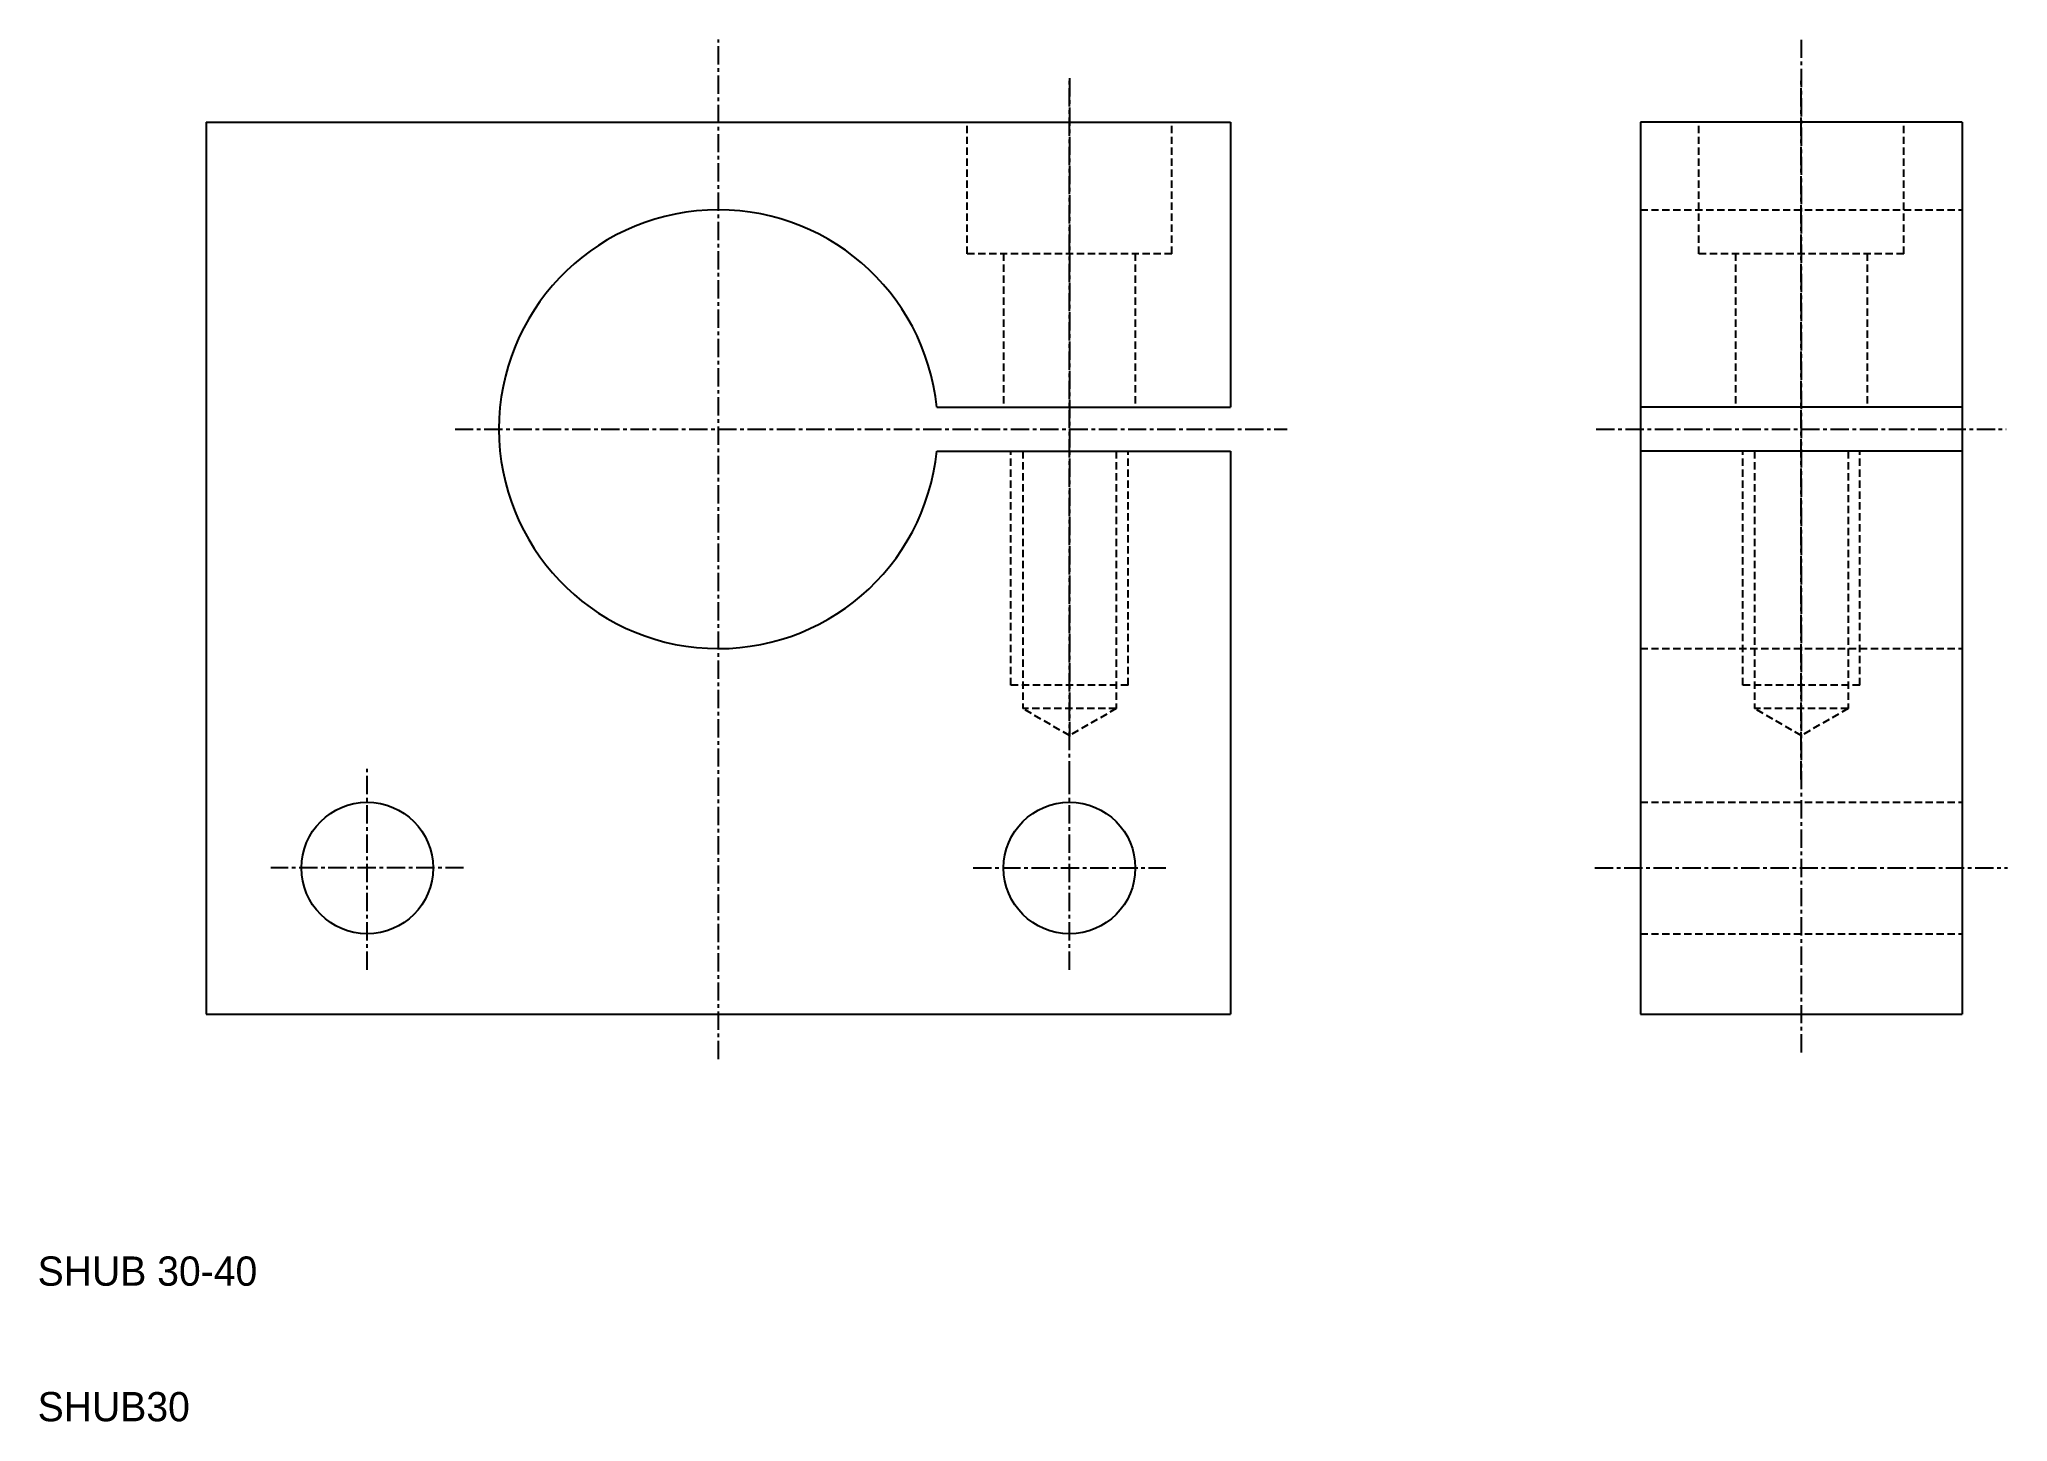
# Model space of a CAD drawing. Extents: x 45 to 180, y 47 to 142.
import ezdxf

# ---------------------------------------------------------------- set-up
doc = ezdxf.new("R2010")
doc.units = 0
doc.linetypes.add('CENTER', pattern=[2, 1.25, -0.25, 0.25, -0.25])
doc.linetypes.add('DASHED', pattern=[0.75, 0.5, -0.25])
doc.layers.get('0').update_dxf_attribs({"linetype": 'CONTINUOUS'})
doc.layers.add('CENTER', color=1, linetype='CENTER')

msp = doc.modelspace()

# ---------------------------------------------------------------- linework, layer by layer
at = {"color": 7, "linetype": 'CONTINUOUS'}
for p, q in [((56.63, 136.2), (126.63, 136.2)), ((56.63, 136.2), (56.63, 75.2)), ((126.63, 136.2), (126.63, 116.7)), ((154.65, 136.2), (154.65, 75.2)), ((176.65, 136.2), (154.65, 136.2)), ((176.65, 136.2), (176.65, 75.2)), ((106.56, 116.7), (126.63, 116.7)), ((176.65, 116.7), (154.65, 116.7)), ((106.56, 113.7), (126.63, 113.7)), ((126.63, 113.7), (126.63, 75.2)), ((176.65, 113.7), (154.65, 113.7)), ((56.63, 75.2), (126.63, 75.2)), ((154.65, 75.2), (176.65, 75.2))]:
    msp.add_line(p, q, dxfattribs=at)
at = {"color": 3, "linetype": 'DASHED'}
for p, q in [((108.63, 127.2), (108.63, 136.2)), ((122.63, 127.2), (122.63, 136.2)), ((158.65, 127.2), (158.65, 136.2)), ((172.65, 127.2), (172.65, 136.2)), ((154.65, 130.2), (176.65, 130.2)), ((122.63, 127.2), (108.63, 127.2)), ((111.13, 127.2), (111.13, 116.7)), ((120.13, 127.2), (120.13, 116.7)), ((172.65, 127.2), (158.65, 127.2)), ((161.15, 127.2), (161.15, 116.7)), ((170.15, 127.2), (170.15, 116.7)), ((111.63, 97.7), (111.63, 113.7)), ((112.43, 113.7), (112.43, 96.1)), ((118.83, 113.7), (118.83, 96.1)), ((119.63, 97.7), (119.63, 113.7)), ((161.65, 97.7), (161.65, 113.7)), ((162.45, 113.7), (162.45, 96.1)), ((168.85, 113.7), (168.85, 96.1)), ((169.65, 97.7), (169.65, 113.7)), ((154.65, 100.2), (176.65, 100.2)), ((119.63, 97.7), (111.63, 97.7)), ((169.65, 97.7), (161.65, 97.7)), ((118.83, 96.1), (112.43, 96.1)), ((115.63, 94.26), (112.43, 96.1)), ((118.83, 96.1), (115.63, 94.26)), ((165.65, 94.26), (162.45, 96.1)), ((168.85, 96.1), (162.45, 96.1)), ((168.85, 96.1), (165.65, 94.26)), ((154.65, 89.7), (176.65, 89.7)), ((154.65, 80.7), (176.65, 80.7))]:
    msp.add_line(p, q, dxfattribs=at)
at = {"color": 7, "linetype": 'CONTINUOUS'}
for centre in [(67.63, 85.2), (115.63, 85.2)]:
    msp.add_circle(centre, 4.5, dxfattribs=at)
msp.add_arc((91.63, 115.2), 15, 5.7392, 354.2608, dxfattribs=at)
at = {"layer": 'CENTER', "color": 1, "linetype": 'CENTER'}
for p, q in [((91.63, 72.13), (91.63, 141.85)), ((165.65, 141.83), (165.65, 72.59)), ((115.63, 139.2), (115.63, 94.2)), ((115.63, 91.26), (115.63, 139.2)), ((165.65, 91.26), (165.65, 139.2)), ((73.63, 115.2), (130.51, 115.2)), ((151.64, 115.2), (179.66, 115.2)), ((67.63, 78.24), (67.63, 92.17)), ((115.63, 78.24), (115.63, 92.17)), ((74.22, 85.2), (61.04, 85.2)), ((109.04, 85.2), (122.22, 85.2)), ((151.54, 85.2), (179.75, 85.2))]:
    msp.add_line(p, q, dxfattribs=at)

# ---------------------------------------------------------------- texts
at = {"color": 7, "linetype": 'CONTINUOUS'}
for s, p in [('SHUB 30-40', (45.1, 56.64)), ('SHUB30', (45.1, 47.37))]:
    msp.add_text(s, height=2, dxfattribs=at).set_placement(p)

doc.saveas('drawing.dxf')
